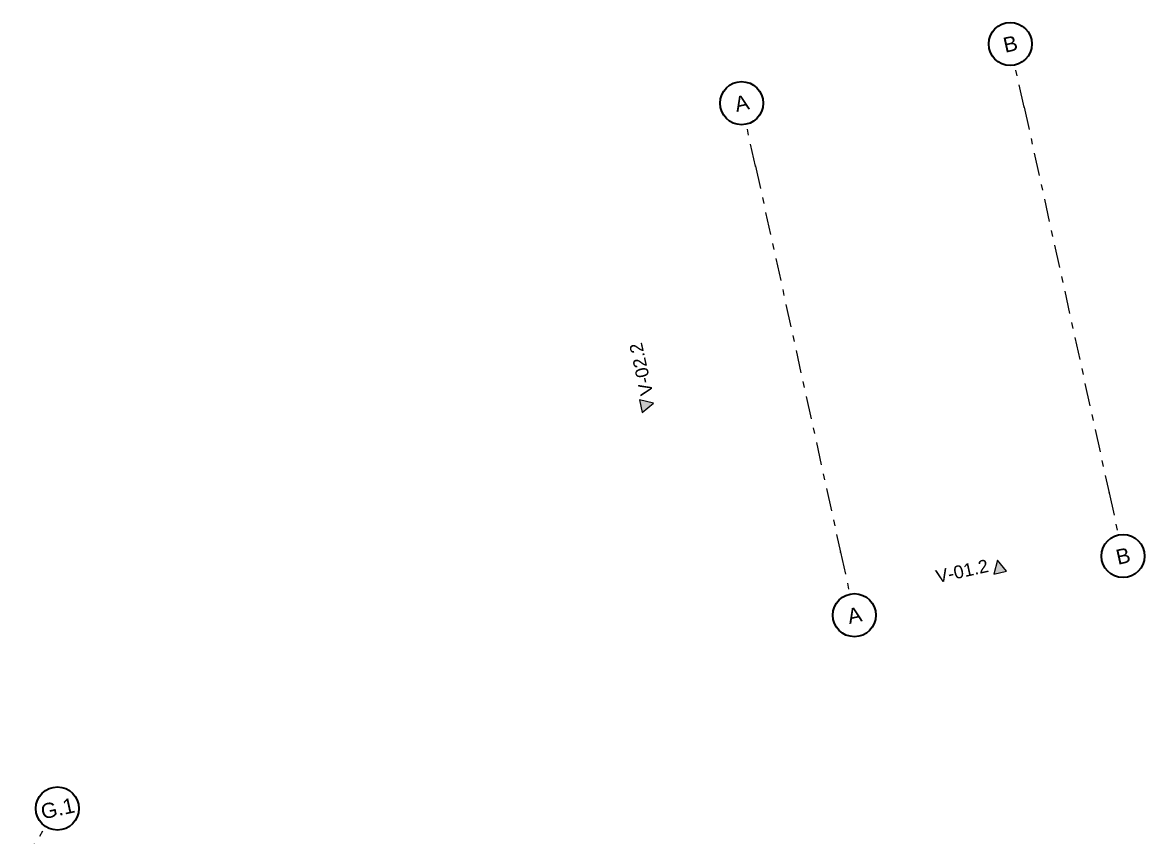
# Model space of a CAD drawing. Header units: millimetres. Extents: x 756393 to 789181, y -114824 to -59181.
# Drawn here: x 763153 to 789181, y -78089 to -59181 of the extents above; entities that cross this region are included whole.
import ezdxf

# ---------------------------------------------------------------- set-up
doc = ezdxf.new("R2010")
doc.units = ezdxf.units.MM
doc.header["$MEASUREMENT"] = 0
doc.linetypes.add('Double Dashed', pattern=[1093.611073, 529.166651, -211.666656, 141.111112, -211.666656])
doc.layers.add('Marker - Elevation', color=7, linetype='Continuous')
for name, color, linetype, lineweight in [('Marker - Elevation_Pen_No__1', 7, 'Continuous', 13), ('New_Structural - Grid_Pen_No__1', 7, 'Continuous', 13), ('New_Structural - Grid_Pen_No__7', 7, 'Continuous', 35)]:
    doc.layers.add(name, color=color, linetype=linetype, lineweight=lineweight)
doc.layers.add('New_Structural - Grid_Pen_No__61', color=7, linetype='Continuous', lineweight=20, true_color=0x6a6a6a)
doc.styles.add('GENERATED_STYLE_1', font='')
doc.styles.get('GENERATED_STYLE_1').set_extended_font_data('Arial')

msp = doc.modelspace()

# ---------------------------------------------------------------- hatches: boundary and pattern name
at = {"layer": 'Marker - Elevation', "linetype": 'Continuous', "lineweight": 0, "true_color": 0x000000}
for points in [[(777462.8802, -67932.0311), (777527.4032, -68225.0103), (777788.1209, -68013.9977)], [(785688.4487, -71976.6958), (785981.4279, -71912.1728), (785770.4153, -71651.4551)]]:
    msp.add_hatch(color=18, dxfattribs=at).paths.add_polyline_path(points)

# ---------------------------------------------------------------- linework, layer by layer
at = {"layer": 'Marker - Elevation_Pen_No__1', "color": 7, "linetype": 'Continuous', "lineweight": 13, "flags": 128}
for points in [[(777462.8802, -67932.0311), (777527.4032, -68225.0103), (777788.1209, -68013.9977)], [(785688.4487, -71976.6958), (785981.4279, -71912.1728), (785770.4153, -71651.4551)]]:
    msp.add_lwpolyline(points, close=True, dxfattribs=at)
at = {"layer": 'New_Structural - Grid_Pen_No__61', "color": 251, "linetype": 'Double Dashed', "lineweight": 20, "true_color": 0x6a6a6a}
for p, q in [((786387.982, -61145.5722), (786172.9054, -60168.975)), ((786387.982, -61145.5722), (788358.6249, -70093.66)), ((780157.292, -62517.761), (779942.2154, -61541.1638)), ((780157.292, -62517.761), (782127.9349, -71465.8488)), ((788358.6249, -70093.66), (788573.7016, -71070.2572)), ((782127.9349, -71465.8488), (782343.0115, -72442.4459)), ((763153.091, -78676.8405), (763693.6225, -77835.5167))]:
    msp.add_line(p, q, dxfattribs=at)
for p in [(786387.982, -61145.5722), (786387.982, -61145.5722), (780157.292, -62517.761), (780157.292, -62517.761), (788358.6249, -70093.66), (788358.6249, -70093.66), (782127.9349, -71465.8488), (782127.9349, -71465.8488)]:
    msp.add_point(p, dxfattribs=at)
at = {"layer": 'New_Structural - Grid_Pen_No__7', "color": 7, "linetype": 'Continuous', "lineweight": 35}
for centre in [(786065.3671, -59680.6764), (779834.6771, -61052.8652), (788681.2399, -71558.5558), (782450.5498, -72930.7445), (763963.8883, -77414.8548)]:
    msp.add_circle(centre, 500, dxfattribs=at)

# ---------------------------------------------------------------- texts
at = {"layer": 'Marker - Elevation_Pen_No__1', "color": 7, "lineweight": 13, "char_height": 300, "attachment_point": 9, "style": 'GENERATED_STYLE_1'}
for s, insert, rotation in [('\\A1;{\\pqr;\\pt0;\\fArial|b0|i0|c0|p34;V-02.2}', (777523.0212, -66588.0431), 102.42002172), ('\\A1;{\\pqr;\\pt0;\\fArial|b0|i0|c0|p34;V-01.2}', (785585.0251, -71925.5364), 12.42002172)]:
    msp.add_mtext(s, dxfattribs=dict(at, insert=insert, rotation=rotation))
at = {"layer": 'New_Structural - Grid_Pen_No__1', "color": 7, "lineweight": 13, "char_height": 350, "attachment_point": 1, "rotation": 12.42002172, "style": 'GENERATED_STYLE_1'}
for s, insert in [('\\A1;{\\pql;\\pt0;\\fArial|b0|i0|c0|p34;B}', (785871.4726, -59544.1843)), ('\\A1;{\\pql;\\pt0;\\fArial|b0|i0|c0|p34;A}', (779640.7826, -60916.373)), ('\\A1;{\\pql;\\pt0;\\fArial|b0|i0|c0|p34;B}', (788487.3454, -71422.0636)), ('\\A1;{\\pql;\\pt0;\\fArial|b0|i0|c0|p34;A}', (782256.6554, -72794.2524)), ('\\A1;{\\pql;\\pt0;\\fArial|b0|i0|c0|p34;G.1}', (763548.1109, -77327.2281))]:
    msp.add_mtext(s, dxfattribs=dict(at, insert=insert))

doc.saveas('drawing.dxf')
